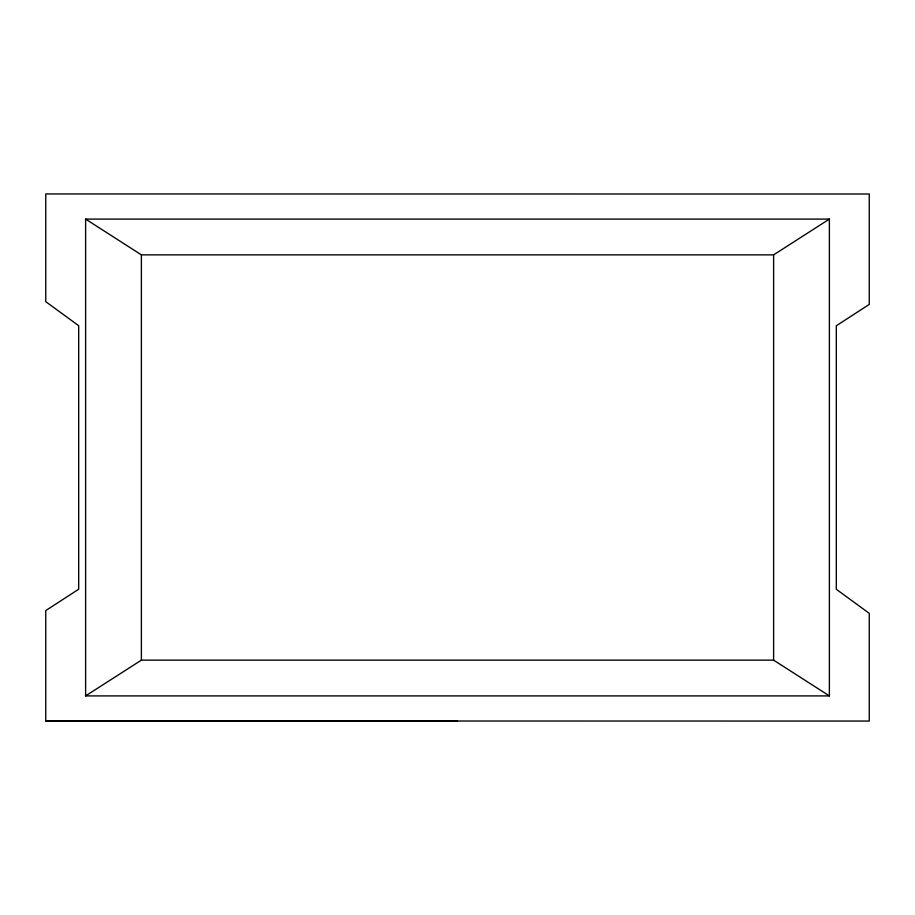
<?xml version="1.0" encoding="UTF-8"?>
<svg xmlns="http://www.w3.org/2000/svg" width="915" height="915" viewBox="0 0 915 915"><rect width="100%" height="100%" fill="white"/><g stroke="black" fill="none" stroke-linecap="round" stroke-linejoin="round"><path stroke-width="1.37" d="M85.61 695.903L141.39 660.138L773.61 660.138L829.39 695.903L829.39 219.097L85.61 219.097L85.61 695.903L829.39 695.903M85.61 219.097L141.39 254.862L773.61 254.862L829.39 219.097M45.75 720.986L869.25 721.054L869.25 613.336L836.31 589.294L836.31 325.774L869.25 304.421L869.25 194.014L45.75 193.946L45.75 301.664L78.69 325.706L78.69 589.226L45.75 610.58L45.75 720.986L457.5 721.054M773.61 254.862L773.61 660.138M141.39 254.862L141.39 660.138"/></g></svg>
